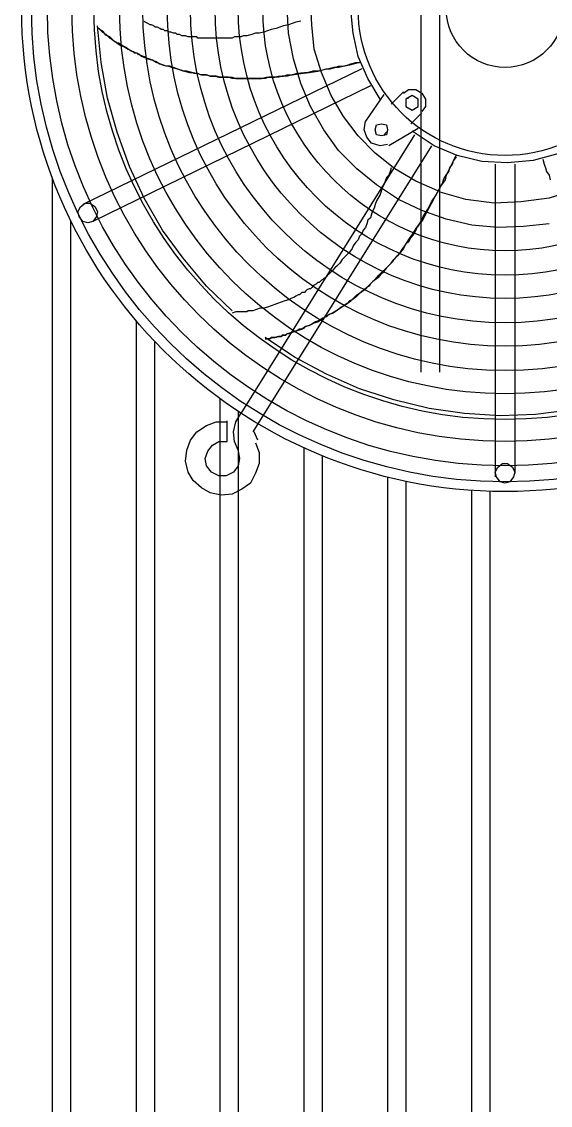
# Model space of a CAD drawing. Header units: millimetres. Extents: x 183355 to 194386, y -190559 to -183233.
# Drawn here: x 189147 to 189431, y -185255 to -184673 of the extents above; entities that cross this region are included whole.
import ezdxf

# ---------------------------------------------------------------- set-up
doc = ezdxf.new("R2010")
doc.units = ezdxf.units.MM
doc.header["$LTSCALE"] = 13
doc.layers.add('1', color=4, linetype='Continuous')
doc.layers.add('粗实线', color=4, linetype='Continuous')
doc.layers.add('标注、文本', color=3, linetype='Continuous', lineweight=25)

# ---------------------------------------------------------------- blocks, each defined once
blk = doc.blocks.new('A$C6FF33F83')
at = {"layer": '1'}
for points in [[(342.64, 942.44), (328.85, 941.13), (315.06, 940.47), (301.27, 941.78), (287.48, 945.07), (274.35, 949.66), (261.88, 955.57), (250.06, 963.45), (239.55, 971.99), (229.7, 981.84), (221.83, 993), (214.6, 1005.47), (209.35, 1017.95), (205.41, 1031.08), (202.78, 1044.87), (202.13, 1058.66)], [(282.89, 960.17), (271.07, 965.42), (259.91, 971.99), (249.4, 980.52), (240.21, 989.71), (232.33, 1000.22), (225.76, 1011.38), (220.51, 1023.86), (216.57, 1036.33), (215.26, 1049.46), (214.6, 1063.25)], [(423.4, 1063.25), (423.4, 1050.12), (421.43, 1036.99), (417.49, 1024.51), (412.89, 1012.04), (406.33, 1000.22), (398.45, 989.71), (389.25, 980.52), (378.75, 971.99), (366.93, 965.42), (355.11, 960.17), (342.64, 956.23), (327.54, 954.26), (313.09, 953.6), (297.99, 955.57), (284.2, 959.51)], [(252.03, 1009.41), (245.46, 1020.57), (240.21, 1032.39), (237.58, 1044.87), (236.27, 1057.34), (236.93, 1070.48), (240.21, 1082.95), (244.81, 1094.77), (251.37, 1105.93)], [(209.35, 1051.43), (206.72, 1050.78), (204.75, 1050.12), (202.78, 1049.46), (200.16, 1048.81), (196.22, 1047.49), (193.59, 1046.84), (191.62, 1046.18), (189.65, 1045.52), (187.03, 1044.87), (185.06, 1044.87), (183.09, 1044.21), (180.46, 1043.56), (178.49, 1043.56), (177.18, 1042.9), (175.86, 1042.9), (175.21, 1042.9), (173.89, 1042.9), (172.58, 1042.24), (171.27, 1042.24), (170.61, 1042.24), (169.3, 1042.24), (167.98, 1042.24), (167.33, 1042.24), (166.02, 1042.24), (164.7, 1042.24), (163.39, 1042.24), (162.73, 1042.24), (161.42, 1042.24), (160.11, 1042.24), (158.79, 1042.24), (158.14, 1042.24), (156.82, 1042.24), (155.51, 1042.24), (154.2, 1042.24), (153.54, 1042.9), (152.23, 1042.9), (150.91, 1042.9), (150.26, 1042.9), (148.94, 1042.9), (147.63, 1043.56), (146.32, 1043.56), (145.66, 1043.56), (144.35, 1044.21), (143.03, 1044.21), (142.38, 1044.87), (141.06, 1044.87), (139.75, 1045.52), (139.1, 1045.52), (137.78, 1046.18), (136.47, 1046.18), (135.81, 1046.84), (134.5, 1046.84), (133.84, 1047.49), (132.53, 1048.15), (131.22, 1048.15), (130.56, 1048.81), (129.25, 1049.46), (128.59, 1049.46), (127.28, 1050.12), (125.96, 1050.78), (125.31, 1051.43)], [(172.58, 895.82), (158.79, 908.95), (146.32, 924.06), (135.16, 939.16), (125.31, 956.23), (117.43, 973.3), (110.86, 991.68), (105.61, 1010.07), (102.33, 1029.11), (100.36, 1048.81)], [(100.36, 1048.15), (101.67, 1046.84), (102.98, 1046.18), (103.64, 1045.52), (104.3, 1044.21), (105.61, 1043.56), (106.27, 1042.9), (106.92, 1042.24), (108.24, 1041.59), (108.89, 1040.93), (110.21, 1040.27), (110.86, 1039.62), (112.83, 1038.3), (114.8, 1037.65), (116.77, 1036.33), (118.08, 1035.68), (119.4, 1035.02), (120.05, 1034.36), (121.37, 1034.36), (122.02, 1033.71), (123.34, 1033.05), (125.31, 1032.39), (127.28, 1031.08), (129.9, 1030.42), (131.87, 1029.77), (133.84, 1028.45), (135.81, 1027.8), (138.44, 1027.14), (140.41, 1026.48), (143.03, 1025.83), (145, 1025.17), (146.97, 1024.51), (149.6, 1023.86), (151.57, 1023.86), (154.2, 1023.2), (156.17, 1022.54), (158.79, 1022.54), (160.76, 1021.89), (163.39, 1021.89), (165.36, 1021.23), (167.98, 1021.23), (169.95, 1021.23), (172.58, 1021.23), (174.55, 1020.57), (177.18, 1020.57), (179.15, 1020.57), (181.77, 1020.57), (183.74, 1020.57), (186.37, 1020.57), (188.34, 1020.57), (190.97, 1021.23), (192.94, 1021.23), (195.56, 1021.23), (197.53, 1021.89), (200.16, 1021.89), (202.13, 1022.54), (204.75, 1022.54), (209.35, 1023.2), (213.95, 1023.86), (218.54, 1024.51), (223.14, 1025.83), (225.11, 1025.83), (227.73, 1026.48), (229.7, 1027.14), (231.67, 1027.14), (234.3, 1027.8), (236.27, 1028.45), (238.9, 1029.11), (240.87, 1029.11)], [(240.87, 1029.11), (238.24, 1028.45), (235.61, 1027.8), (232.99, 1027.14), (229.7, 1026.48), (227.08, 1026.48), (224.45, 1025.83), (221.83, 1025.17), (218.54, 1024.51), (215.92, 1024.51), (213.29, 1023.86), (207.38, 1023.2), (202.13, 1021.89), (200.81, 1021.89), (199.5, 1021.89), (197.53, 1021.23), (196.22, 1021.23), (193.59, 1021.23), (192.28, 1021.23), (190.31, 1020.57), (189, 1020.57), (187.68, 1020.57), (185.71, 1020.57), (184.4, 1020.57), (179.8, 1020.57), (178.49, 1020.57), (176.52, 1020.57), (175.21, 1020.57), (173.89, 1020.57), (172.58, 1020.57), (170.61, 1021.23), (167.98, 1021.23), (166.02, 1021.23), (164.05, 1021.89), (160.76, 1021.89), (158.79, 1022.54), (157.48, 1022.54), (155.51, 1022.54), (154.2, 1023.2), (152.23, 1023.2), (150.91, 1023.86), (148.29, 1024.51), (146.32, 1024.51), (144.35, 1025.17), (143.03, 1025.83), (141.06, 1026.48), (139.1, 1027.14), (137.13, 1027.14), (133.84, 1028.45), (131.87, 1029.11), (129.9, 1030.42), (127.93, 1031.08), (125.96, 1031.74), (123.99, 1032.39), (122.68, 1033.71), (120.71, 1034.36), (118.74, 1035.02), (116.77, 1036.33), (116.11, 1036.99), (113.49, 1038.3), (111.52, 1039.62), (110.86, 1039.62), (109.55, 1040.27), (108.89, 1040.93), (107.58, 1042.24), (106.92, 1042.9), (105.61, 1043.56), (104.95, 1044.21), (103.64, 1044.87), (102.98, 1045.52), (102.33, 1046.18), (100.36, 1048.15)], [(242.18, 1025.83), (92.48, 952.95)], [(246.78, 1016.64), (97.73, 943.75)], [(264.5, 1013.35), (257.94, 1006.79)], [(264.5, 1012.7), (267.13, 1014.67), (271.07, 1014.67), (274.35, 1012.7), (276.32, 1009.41), (276.32, 1005.47), (274.35, 1002.85)], [(254, 1012.04), (244.15, 997.59)], [(266.47, 1010.07), (267.13, 1010.07)], [(274.35, 1002.19), (268.44, 996.28)], [(255.97, 985.12), (252.03, 984.46), (247.43, 985.78), (244.81, 989.06), (243.49, 993), (244.15, 997.59)], [(270.41, 990.37), (177.18, 840.67)], [(255.97, 992.34), (254.65, 991.03), (254, 989.71)], [(272.38, 993.65), (256.62, 984.46)], [(368.9, 992.34), (358.4, 985.12), (346.58, 979.87), (334.1, 976.58), (320.31, 975.27), (306.52, 975.93), (293.39, 979.21), (280.92, 984.46), (269.1, 992.34)], [(279.6, 984.46), (183.74, 830.82)], [(190.31, 880.72), (192.28, 880.72), (193.59, 881.38), (194.25, 881.38), (195.56, 881.38), (196.87, 882.03), (198.19, 882.03), (198.84, 882.03), (200.16, 882.69), (201.47, 882.69), (202.13, 883.35), (203.44, 884), (205.41, 884.66), (208.04, 885.32), (210.01, 885.97), (211.32, 886.63), (211.98, 887.29), (213.29, 887.94), (213.95, 887.94), (215.26, 888.6), (216.57, 889.26), (218.54, 889.91), (220.51, 891.23), (222.48, 892.54), (224.45, 893.85), (226.42, 894.51), (228.39, 895.82), (230.36, 897.14), (232.33, 898.45), (234.3, 899.76), (236.27, 901.08), (237.58, 902.39), (239.55, 904.36), (241.52, 905.67), (243.49, 906.98), (244.81, 908.3), (246.78, 910.27), (248.09, 911.58), (250.06, 913.55), (251.37, 914.86), (253.34, 916.83), (254.65, 918.15), (256.62, 920.12), (257.94, 921.43), (259.25, 923.4), (261.22, 925.37), (262.53, 926.68), (263.85, 928.65), (265.16, 930.62), (266.47, 932.59), (267.79, 934.56), (269.1, 936.53), (270.41, 938.5), (271.73, 940.47), (273.04, 942.44), (274.35, 944.41), (275.01, 946.38), (277.64, 950.32), (279.6, 954.26), (282.23, 958.2), (284.2, 962.14), (285.51, 964.11), (286.17, 966.73), (287.48, 968.7), (288.8, 970.67), (289.45, 972.64), (290.77, 974.61), (291.42, 976.58), (292.74, 979.21)], [(292.74, 978.55), (291.42, 976.58), (290.11, 973.96), (288.8, 971.33), (287.48, 968.7), (286.83, 966.08), (284.86, 963.45), (283.54, 960.83), (282.23, 958.86), (280.92, 956.23), (279.6, 953.6), (276.98, 949.01), (274.35, 943.75), (273.04, 942.44), (272.38, 941.13), (271.73, 940.47), (271.07, 939.16), (269.76, 936.53), (268.44, 935.22), (267.79, 933.91), (267.13, 932.59), (265.82, 931.94), (265.16, 930.62), (264.5, 929.31), (261.22, 925.37), (260.56, 924.71), (259.25, 923.4), (258.59, 922.09), (257.28, 920.77), (256.62, 920.12), (255.31, 918.8), (253.34, 916.18), (252.03, 914.86), (250.71, 913.55), (248.09, 911.58), (246.78, 910.27), (246.12, 908.95), (244.81, 908.3), (243.49, 906.98), (242.18, 906.33), (240.87, 905.02), (238.9, 903.05), (236.93, 901.73), (235.61, 901.08), (234.3, 899.76), (232.33, 898.45), (231.02, 897.79), (229.7, 896.48), (226.42, 894.51), (224.45, 893.85), (223.14, 892.54), (221.17, 891.88), (219.2, 890.57), (217.23, 889.91), (215.26, 888.6), (213.95, 887.94), (211.98, 887.29), (210.01, 885.97), (208.69, 885.97), (206.72, 884.66), (204.1, 884), (202.78, 883.35), (202.13, 883.35), (200.81, 882.69), (199.5, 882.69), (198.84, 882.03), (197.53, 882.03), (196.22, 881.38), (194.9, 881.38), (193.59, 881.38), (192.94, 880.72), (190.31, 880.72)], [(257.94, 972.64), (257.28, 970.67), (256.62, 968.7), (255.31, 967.39), (254.65, 965.42), (254, 963.45), (253.34, 962.14), (252.03, 958.2), (250.06, 954.92), (249.4, 952.95), (248.75, 950.98), (248.09, 949.66), (247.43, 947.69), (246.78, 945.72), (245.46, 944.41), (244.81, 942.44), (244.15, 940.47), (242.84, 939.16), (242.18, 937.19), (240.87, 935.87), (240.21, 933.91), (238.9, 932.59), (237.58, 930.62), (236.93, 929.31), (235.61, 927.34), (234.3, 926.03), (232.99, 924.71), (231.67, 923.4), (230.36, 921.43), (229.05, 920.12), (227.73, 918.8), (226.42, 917.49), (225.11, 916.18), (224.45, 915.52), (223.79, 914.86), (223.14, 914.21), (222.48, 913.55), (221.83, 912.89), (220.51, 912.24), (219.86, 911.58), (219.2, 910.92), (218.54, 910.92), (217.89, 910.27), (216.57, 909.61), (215.92, 908.95), (215.26, 908.3), (214.6, 907.64), (213.95, 907.64), (212.63, 906.98), (211.98, 906.33), (211.32, 905.67), (210.01, 905.67), (209.35, 905.02), (208.69, 904.36), (208.04, 904.36), (206.72, 903.7), (206.07, 903.05), (204.1, 902.39), (202.78, 901.73), (200.81, 901.08), (198.84, 900.42), (196.87, 899.76), (195.56, 899.11), (193.59, 898.45), (191.62, 897.79), (189.65, 897.14), (187.68, 897.14), (185.71, 896.48), (183.74, 895.82), (183.09, 895.82), (182.43, 895.82), (181.12, 895.82), (180.46, 895.17), (179.15, 895.17), (178.49, 895.17), (176.52, 895.17), (174.55, 895.17), (172.58, 894.51)], [(313.75, 974.61), (313.75, 806.53)], [(324.25, 974.61), (324.25, 808.5)], [(339.35, 977.24), (340.01, 974.61), (340.67, 972.64), (341.32, 970.67), (342.64, 968.7), (343.29, 966.08)], [(355.11, 842.64), (335.41, 840.01), (316.37, 839.36), (297.33, 840.67), (278.29, 843.3), (259.25, 847.89), (240.87, 853.8), (223.14, 861.68), (206.07, 870.87), (190.31, 881.38)], [(175.86, 820.97), (173.89, 825.57), (173.24, 830.82), (174.55, 836.07), (177.18, 840.67)], [(185.06, 824.91), (187.03, 819.66), (187.03, 813.75), (185.06, 808.5), (182.43, 803.24), (177.83, 799.96), (172.58, 797.33), (166.67, 796.68), (160.76, 797.99), (156.17, 800.62), (151.57, 804.56), (148.94, 809.15), (147.63, 815.06), (148.29, 820.97), (150.26, 826.22), (153.54, 830.82), (158.79, 834.1), (164.05, 836.07), (169.95, 836.07)], [(169.95, 825.57), (169.95, 836.73)], [(186.37, 826.22), (184.4, 830.82)], [(175.86, 820.32), (176.52, 816.38), (175.86, 812.44), (173.24, 809.15), (169.3, 807.18), (165.36, 807.18), (161.42, 809.15), (158.79, 812.44), (158.14, 816.38), (159.45, 820.32), (162.08, 823.6), (165.36, 825.57), (169.95, 825.57)]]:
    blk.add_lwpolyline(points, dxfattribs=at)
for points in [[(265.82, 1009.41), (265.82, 1005.47), (269.1, 1003.5), (272.38, 1005.47), (272.38, 1009.41), (269.1, 1011.38)], [(252.68, 989.71), (250.06, 990.37), (249.4, 993), (250.06, 995.62), (252.68, 996.28), (255.31, 995.62), (255.97, 993), (255.31, 990.37)], [(95.1, 943.1), (92.48, 943.75), (90.51, 946.38), (89.85, 949.01), (91.16, 951.63), (93.79, 953.6), (96.42, 953.6), (99.04, 951.63), (100.36, 949.01), (99.7, 946.38), (97.73, 943.75)], [(319, 803.24), (316.37, 803.9), (314.4, 806.53), (313.75, 809.15), (315.06, 811.78), (317.69, 813.75), (320.31, 813.75), (322.94, 811.78), (324.25, 809.15), (323.6, 806.53), (321.63, 803.9)]]:
    blk.add_lwpolyline(points, close=True, dxfattribs=at)
for radius in [259.35, 254.1, 245.56, 232.43, 220.61, 206.83, 194.35, 181.22, 168.74, 155.61, 143.14, 130, 78.79, 31.52]:
    blk.add_circle((319, 1058), radius, dxfattribs=at)
at = {"layer": '粗实线', "lineweight": 30}
for points in [[(76, 967.37), (76, 120, 0.414214), (81, 115), (81, 115, 0.414214), (86, 120), (86, 944.09)], [(121, 890.49), (121, 120, 0.414214), (126, 115), (126, 115, 0.414214), (131, 120), (131, 879.34)], [(166, 848.59), (166, 120, 0.414214), (171, 115), (171, 115, 0.414214), (176, 120), (176, 841.63)], [(211, 822.2), (211, 120, 0.414214), (216, 115), (216, 115, 0.414214), (221, 120), (221, 817.88)], [(256, 806.42), (256, 120, 0.414214), (261, 115), (261, 115, 0.414214), (266, 120), (266, 804.12)], [(256, 806.42), (256, 120, 0.414214), (261, 115), (261, 115, 0.414214), (266, 120), (266, 804.12)], [(301, 799.27), (301, 120, 0.414214), (306, 115), (306, 115, 0.414214), (311, 120), (311, 798.77)]]:
    blk.add_lwpolyline(points, format="xyb", dxfattribs=at)

msp = doc.modelspace()

# ---------------------------------------------------------------- linework, layer by layer
at = {"layer": '标注、文本'}
for p, q in [((189371.491, -184861.105), (189371.491, -184265.969)), ((189361.491, -184861.105), (189361.491, -184275.969))]:
    msp.add_line(p, q, dxfattribs=at)

# ---------------------------------------------------------------- block references
msp.add_blockref('A$C6FF33F83', (189087.491, -185723.969), dxfattribs=at)

doc.saveas('drawing.dxf')
